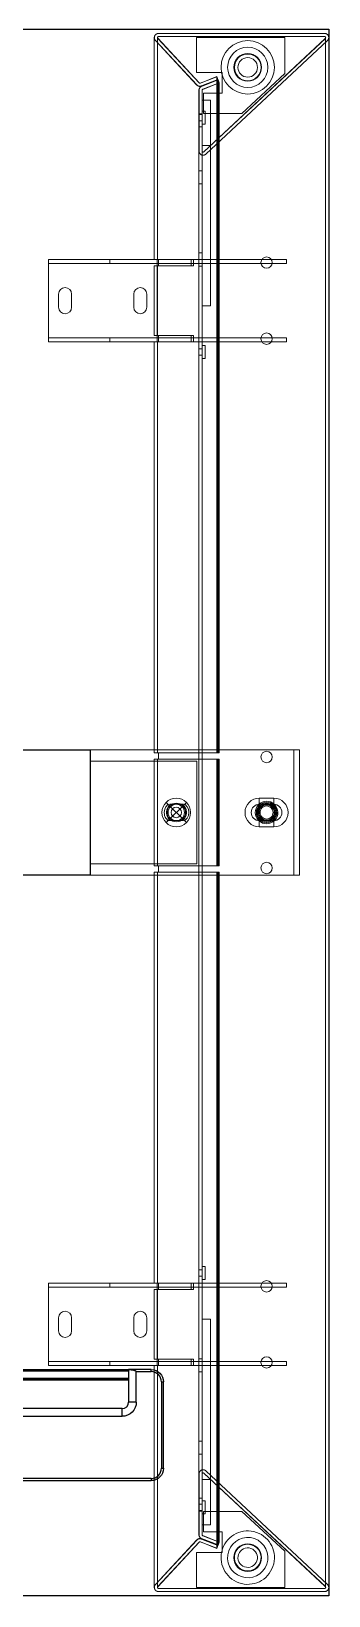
# Model space of a CAD drawing. Header units: inches. Extents: x 126 to 13186, y 9 to 361.
# Drawn here: x 5279.24 to 5284.95, y 86.95 to 116.91 of the extents above; entities that cross this region are included whole.
import ezdxf

# ---------------------------------------------------------------- set-up
doc = ezdxf.new("R2010")
doc.units = ezdxf.units.IN
doc.header["$MEASUREMENT"] = 0
doc.layers.add('ENFASIS NEW', color=7, linetype='Continuous')
doc.layers.add('PV-26D', color=7, linetype='Continuous')

# ---------------------------------------------------------------- blocks, each defined once
blk = doc.blocks.new('DD40123072AB')
for p, q in [((-0.915, -0.7687), (-0.915, -0.0067)), ((-0.915, -0.0067), (0.915, -0.0067)), ((0.915, -0.0067), (0.915, -0.7687)), ((0.915, -0.7687), (-0.915, -0.7687))]:
    blk.add_line(p, q)
at = {"layer": 'PV-26D'}
for p, q in [((-0.7385, -0.0627), (-0.8285, -0.0627)), ((-0.8285, -0.0637), (-0.8285, -0.0627)), ((-0.8285, -0.0637), (-0.7385, -0.0637)), ((-0.7385, -0.0637), (-0.7385, -0.0627)), ((0.7385, -0.0627), (0.8285, -0.0627)), ((0.7385, -0.0637), (0.7385, -0.0627)), ((0.8285, -0.0637), (0.7385, -0.0637)), ((0.8285, -0.0637), (0.8285, -0.0627)), ((-0.8345, -0.0687), (-0.8345, -0.1107)), ((-0.8335, -0.0687), (-0.8345, -0.0687)), ((-0.8335, -0.1107), (-0.8335, -0.0687)), ((-0.7335, -0.0687), (-0.7335, -0.1107)), ((-0.7335, -0.0687), (-0.7325, -0.0687)), ((-0.7325, -0.1107), (-0.7325, -0.0687)), ((0.7325, -0.1107), (0.7325, -0.0687)), ((0.7335, -0.0687), (0.7325, -0.0687)), ((0.7335, -0.0687), (0.7335, -0.1107)), ((0.8335, -0.1107), (0.8335, -0.0687)), ((0.8335, -0.0687), (0.8345, -0.0687)), ((0.8345, -0.0687), (0.8345, -0.1107)), ((-0.75268, -0.09397), (-0.81432, -0.09397)), ((-0.81432, -0.09397), (-0.81432, -0.0977)), ((-0.81432, -0.0977), (-0.75268, -0.0977)), ((-0.75268, -0.09397), (-0.75268, -0.0977)), ((0.75268, -0.09397), (0.81432, -0.09397)), ((0.75268, -0.09397), (0.75268, -0.0977)), ((0.81432, -0.0977), (0.75268, -0.0977)), ((0.81432, -0.09397), (0.81432, -0.0977)), ((-0.82123, -0.10088), (-0.82123, -0.1157)), ((-0.82123, -0.10088), (-0.8175, -0.10088)), ((-0.8175, -0.1167), (-0.8175, -0.10088)), ((-0.7495, -0.10088), (-0.7495, -0.1167)), ((-0.74577, -0.10088), (-0.7495, -0.10088)), ((-0.74577, -0.1157), (-0.74577, -0.10088)), ((0.74577, -0.1157), (0.74577, -0.10088)), ((0.74577, -0.10088), (0.7495, -0.10088)), ((0.7495, -0.10088), (0.7495, -0.1167)), ((0.8175, -0.1167), (0.8175, -0.10088)), ((0.82123, -0.10088), (0.8175, -0.10088)), ((0.82123, -0.10088), (0.82123, -0.1157)), ((-0.8335, -0.1107), (-0.8345, -0.1107)), ((-0.7495, -0.11165), (-0.8175, -0.11165)), ((-0.7495, -0.11194), (-0.8175, -0.11194)), ((-0.8175, -0.11244), (-0.7495, -0.11244)), ((-0.7335, -0.1107), (-0.7325, -0.1107)), ((0.7335, -0.1107), (0.7325, -0.1107)), ((0.7495, -0.11165), (0.8175, -0.11165)), ((0.7495, -0.11194), (0.8175, -0.11194)), ((0.8175, -0.11244), (0.7495, -0.11244)), ((0.8335, -0.1107), (0.8345, -0.1107)), ((-0.82123, -0.1157), (-0.8285, -0.1157)), ((-0.8285, -0.1157), (-0.8285, -0.1167)), ((-0.8285, -0.1167), (-0.8175, -0.1167)), ((-0.7495, -0.11607), (-0.8175, -0.11607)), ((-0.8175, -0.11656), (-0.7495, -0.11656)), ((-0.7495, -0.1167), (-0.8175, -0.1167)), ((-0.7495, -0.1167), (-0.7385, -0.1167)), ((-0.7385, -0.1157), (-0.74577, -0.1157)), ((-0.7385, -0.1157), (-0.7385, -0.1167)), ((0.7385, -0.1157), (0.74577, -0.1157)), ((0.7385, -0.1157), (0.7385, -0.1167)), ((0.7495, -0.1167), (0.7385, -0.1167)), ((0.7495, -0.11607), (0.8175, -0.11607)), ((0.8175, -0.11656), (0.7495, -0.11656)), ((0.7495, -0.1167), (0.8175, -0.1167)), ((0.8285, -0.1167), (0.8175, -0.1167)), ((0.82123, -0.1157), (0.8285, -0.1157)), ((0.8285, -0.1157), (0.8285, -0.1167))]:
    blk.add_line(p, q, dxfattribs=at)
at = {"layer": 'PV-26D', "extrusion": (0, 0, -1)}
for centre, radius, start, end in [((0.8285, -0.0687), 0.006, 0, 90), ((0.7385, -0.0687), 0.006, 90, 180), ((-0.7385, -0.0687), 0.006, 0, 90), ((-0.8285, -0.0687), 0.006, 90, 180), ((0.81432, -0.10088), 0.00691, 0, 90), ((0.75268, -0.10088), 0.00691, 90, 180), ((-0.75268, -0.10088), 0.00691, 0, 90), ((-0.81432, -0.10088), 0.00691, 90, 180), ((0.8285, -0.1107), 0.006, 270, 0), ((0.7385, -0.1107), 0.006, 180, 270), ((-0.7385, -0.1107), 0.006, 270, 0), ((-0.8285, -0.1107), 0.006, 180, 270)]:
    blk.add_arc(centre, radius, start, end, dxfattribs=at)
at = {"layer": 'PV-26D'}
for centre, radius, start, end in [((-0.8285, -0.0687), 0.005, 90, 180), ((-0.7385, -0.0687), 0.005, 0, 90), ((0.7385, -0.0687), 0.005, 90, 180), ((0.8285, -0.0687), 0.005, 0, 90), ((-0.81432, -0.10088), 0.00318, 90, 180), ((-0.75268, -0.10088), 0.00318, 0, 90), ((0.75268, -0.10088), 0.00318, 90, 180), ((0.81432, -0.10088), 0.00318, 0, 90), ((-0.8285, -0.1107), 0.005, 180, 270), ((-0.7385, -0.1107), 0.005, 270, 0), ((0.7385, -0.1107), 0.005, 180, 270), ((0.8285, -0.1107), 0.005, 270, 0)]:
    blk.add_arc(centre, radius, start, end, dxfattribs=at)
for points in [[(-0.8175, -0.1167), (-0.81969, -0.1167), (-0.82123, -0.11629), (-0.82123, -0.1157)], [(-0.74577, -0.1157), (-0.74577, -0.11629), (-0.74731, -0.1167), (-0.7495, -0.1167)], [(0.74577, -0.1157), (0.74577, -0.11629), (0.74731, -0.1167), (0.7495, -0.1167)], [(0.8175, -0.1167), (0.81969, -0.1167), (0.82123, -0.11629), (0.82123, -0.1157)]]:
    blk.add_rational_spline(points, [1, 0.804737854124, 0.804737854124, 1], degree=3, dxfattribs=at)
blk = doc.blocks.new('DD350130S')
at = {"color": 0, "linetype": 'Continuous', "lineweight": 0}
for p, q in [((0, -0.37697), (0, 0.37697)), ((0.00061, 0.37549), (0.05982, 0.32029)), ((0.00064, 0.37549), (0.05985, 0.32029)), ((0.00152, -0.37697), (0.00152, 0.37697)), ((0.00165, 0.3766), (0.06085, 0.3214)), ((0.00168, 0.3766), (0.06088, 0.3214)), ((0.002, 0.379), (0.08294, 0.379)), ((0.08294, 0.37748), (0.002, 0.37748)), ((0.08291, 0.379), (0.00203, 0.379)), ((0.08291, 0.37748), (0.00203, 0.37748)), ((0.06447, 0.37698), (0.02147, 0.37698)), ((0.02147, 0.37698), (0.02147, 0.35942)), ((0.06313, 0.35498), (0.08331, 0.37663)), ((0.06316, 0.3549), (0.08333, 0.37653)), ((0.06424, 0.35394), (0.08443, 0.37559)), ((0.06427, 0.35386), (0.08444, 0.37549)), ((0.06447, 0.36), (0.06447, 0.37698)), ((0.08348, 0.37691), (0.08348, 0.269)), ((0.085, 0.37691), (0.085, 0.269)), ((0.02147, 0.35942), (0.0423, 0.34)), ((0.052, 0.35), (0.052, 0.36)), ((0.052, 0.36), (0.06447, 0.36)), ((0.05399, 0.3566), (0.05455, 0.35801)), ((0.05403, 0.35653), (0.05459, 0.35794)), ((0.05455, 0.35801), (0.06257, 0.35485)), ((0.05459, 0.35794), (0.0626, 0.35477)), ((0.05459, 0.029), (0.05459, 0.35794)), ((0.05336, 0.355), (0.05392, 0.35641)), ((0.06138, 0.35184), (0.05336, 0.355)), ((0.0534, 0.35493), (0.05395, 0.35634)), ((0.06141, 0.35176), (0.0534, 0.35493)), ((0.0534, 0.029), (0.0534, 0.35493)), ((0.06194, 0.35325), (0.05392, 0.35641)), ((0.06197, 0.35317), (0.05395, 0.35634)), ((0.05395, 0.029), (0.05395, 0.35634)), ((0.05399, 0.3566), (0.06201, 0.35344)), ((0.05403, 0.35653), (0.06204, 0.35336)), ((0.05403, 0.029), (0.05403, 0.35653)), ((0.0617, 0.32177), (0.0617, 0.35137)), ((0.06173, 0.029), (0.06173, 0.35129)), ((0.06322, 0.32177), (0.06322, 0.35137)), ((0.06325, 0.029), (0.06325, 0.35129)), ((0.061, 0.35), (0.052, 0.35)), ((0.05755, 0.24647), (0.05755, 0.34647)), ((0.05755, 0.34647), (0.06173, 0.34647)), ((0.061, 0.34), (0.061, 0.35)), ((0.0423, 0.34), (0.061, 0.34)), ((0.06017, 0.33489), (0.06017, 0.34111)), ((0.06017, 0.34111), (0.0617, 0.34111)), ((0.06017, 0.33489), (0.0617, 0.33489)), ((0.06169, 0.33959), (0.06322, 0.33959)), ((0.06169, 0.33641), (0.06169, 0.33959)), ((0.06169, 0.33641), (0.06322, 0.33641)), ((0.0617, 0.33994), (0.06322, 0.33994)), ((0.0617, 0.33359), (0.06322, 0.33359)), ((0.05755, 0.32447), (0.06173, 0.32447)), ((0.06173, 0.31217), (0.06325, 0.31217)), ((0.06173, 0.30582), (0.06325, 0.30582)), ((0.02064, 0.2671), (0.02064, 0.269)), ((0.02064, 0.269), (0.02795, 0.269)), ((0.02064, 0.2671), (0.02753, 0.2671)), ((0.02753, 0.2671), (0.03303, 0.2671)), ((0.02795, 0.269), (0.03261, 0.269)), ((0.03261, 0.269), (0.0829, 0.269)), ((0.03303, 0.2671), (0.0829, 0.2671)), ((0.06173, 0.27218), (0.06325, 0.27218)), ((0.06598, 0.269), (0.06598, 0.266)), ((0.06709, 0.266), (0.06709, 0.269)), ((0.0829, 0.269), (0.08291, 0.269)), ((0.0829, 0.269), (0.0829, 0.266)), ((0.0829, 0.2671), (0.08364, 0.2671)), ((0.08364, 0.269), (0.08291, 0.269)), ((0.08364, 0.269), (0.08364, 0.26647)), ((0.08364, 0.269), (0.13664, 0.269)), ((0.08364, 0.2671), (0.13664, 0.2671)), ((0.08364, 0.23153), (0.08364, 0.26647)), ((0.10664, 0.2671), (0.10664, 0.269)), ((0.13664, 0.26647), (0.13664, 0.269)), ((0.13664, 0.23153), (0.13664, 0.26647)), ((0.06173, 0.26582), (0.06325, 0.26582)), ((0.06598, 0.266), (0.0829, 0.266)), ((0.0829, 0.266), (0.08291, 0.266)), ((0.08291, 0.266), (0.08364, 0.266)), ((0.08348, 0.266), (0.08348, 0.232)), ((0.08364, 0.266), (0.085, 0.266)), ((0.085, 0.266), (0.085, 0.232)), ((0.08864, 0.25218), (0.08864, 0.24582)), ((0.09499, 0.24582), (0.09499, 0.25218)), ((0.12529, 0.25218), (0.12529, 0.24582)), ((0.13164, 0.24582), (0.13164, 0.25218)), ((0.05755, 0.24647), (0.06173, 0.24647)), ((0.02064, 0.229), (0.02064, 0.2309)), ((0.02753, 0.2309), (0.02064, 0.2309)), ((0.02795, 0.229), (0.02064, 0.229)), ((0.03303, 0.2309), (0.02753, 0.2309)), ((0.03261, 0.229), (0.02795, 0.229)), ((0.0829, 0.229), (0.03261, 0.229)), ((0.0829, 0.2309), (0.03303, 0.2309)), ((0.0829, 0.232), (0.06598, 0.232)), ((0.06598, 0.232), (0.06598, 0.229)), ((0.06709, 0.229), (0.06709, 0.232)), ((0.0829, 0.232), (0.08291, 0.232)), ((0.0829, 0.232), (0.0829, 0.229)), ((0.08364, 0.2309), (0.0829, 0.2309)), ((0.0829, 0.229), (0.08291, 0.229)), ((0.08364, 0.232), (0.08291, 0.232)), ((0.08291, 0.229), (0.08364, 0.229)), ((0.08348, 0.229), (0.08348, 0.029)), ((0.085, 0.232), (0.08364, 0.232)), ((0.08364, 0.23153), (0.08364, 0.229)), ((0.08364, 0.2309), (0.13664, 0.2309)), ((0.08364, 0.229), (0.13664, 0.229)), ((0.085, 0.229), (0.085, 0.029)), ((0.10664, 0.2309), (0.10664, 0.229)), ((0.13664, 0.229), (0.13664, 0.23153)), ((0.0602, 0.22711), (0.06173, 0.22711)), ((0.0602, 0.22711), (0.0602, 0.22089)), ((0.0602, 0.22089), (0.06173, 0.22089)), ((0.06172, 0.22559), (0.06172, 0.22241)), ((0.06172, 0.22559), (0.06325, 0.22559)), ((0.06172, 0.22241), (0.06325, 0.22241)), ((0.0534, 0.029), (0.05395, 0.029)), ((0.0534, -0.026), (0.0534, 0.026)), ((0.0534, 0.026), (0.05395, 0.026)), ((0.05395, 0.029), (0.05403, 0.029)), ((0.05395, 0.026), (0.05403, 0.026)), ((0.05395, -0.026), (0.05395, 0.026)), ((0.05459, 0.029), (0.05403, 0.029)), ((0.05403, -0.026), (0.05403, 0.026)), ((0.05459, 0.026), (0.05403, 0.026)), ((0.0626, 0.029), (0.05459, 0.029)), ((0.05459, 0.026), (0.0626, 0.026)), ((0.05459, -0.026), (0.05459, 0.026)), ((0.06173, 0.029), (0.06173, 0.026)), ((0.06173, -0.026), (0.06173, 0.026)), ((0.0626, 0.029), (0.06316, 0.029)), ((0.06316, 0.026), (0.0626, 0.026)), ((0.0829, 0.029), (0.06316, 0.029)), ((0.06316, 0.026), (0.0829, 0.026)), ((0.06325, 0.026), (0.06325, 0.029)), ((0.06325, -0.026), (0.06325, 0.026)), ((0.08291, 0.029), (0.0829, 0.029)), ((0.0829, 0.029), (0.0829, 0.026)), ((0.0829, 0.026), (0.08291, 0.026)), ((0.085, 0.029), (0.08291, 0.029)), ((0.08291, 0.026), (0.085, 0.026)), ((0.08348, 0.026), (0.08348, -0.026)), ((0.085, 0.026), (0.085, -0.026)), ((0.07215, 0.00396), (0.07085, 0.00396)), ((0.07635, 0.00396), (0.07215, 0.00396)), ((0.07635, 0.00396), (0.07746, 0.00396)), ((0.07085, -0.00397), (0.07215, -0.00397)), ((0.07215, -0.00397), (0.07635, -0.00397)), ((0.07635, -0.00397), (0.07746, -0.00397)), ((0.0534, -0.026), (0.05395, -0.026)), ((0.0534, -0.35493), (0.0534, -0.029)), ((0.0534, -0.029), (0.05395, -0.029)), ((0.05395, -0.026), (0.05403, -0.026)), ((0.05395, -0.029), (0.05403, -0.029)), ((0.05395, -0.35634), (0.05395, -0.029)), ((0.05459, -0.026), (0.05403, -0.026)), ((0.05403, -0.35653), (0.05403, -0.029)), ((0.05459, -0.029), (0.05403, -0.029)), ((0.0626, -0.026), (0.05459, -0.026)), ((0.05459, -0.029), (0.0626, -0.029)), ((0.05459, -0.35794), (0.05459, -0.029)), ((0.06173, -0.026), (0.06173, -0.029)), ((0.06173, -0.35129), (0.06173, -0.029)), ((0.0626, -0.026), (0.06316, -0.026)), ((0.06316, -0.029), (0.0626, -0.029)), ((0.0829, -0.026), (0.06316, -0.026)), ((0.06316, -0.029), (0.0829, -0.029)), ((0.06325, -0.029), (0.06325, -0.026)), ((0.06325, -0.35129), (0.06325, -0.029)), ((0.08291, -0.026), (0.0829, -0.026)), ((0.0829, -0.026), (0.0829, -0.029)), ((0.0829, -0.029), (0.08291, -0.029)), ((0.085, -0.026), (0.08291, -0.026)), ((0.08291, -0.029), (0.085, -0.029)), ((0.08348, -0.029), (0.08348, -0.229)), ((0.085, -0.029), (0.085, -0.229)), ((0.0602, -0.22711), (0.0602, -0.22089)), ((0.0602, -0.22089), (0.06173, -0.22089)), ((0.0602, -0.22711), (0.06173, -0.22711)), ((0.06172, -0.22241), (0.06325, -0.22241)), ((0.06172, -0.22559), (0.06172, -0.22241)), ((0.06172, -0.22559), (0.06325, -0.22559)), ((0.02064, -0.2309), (0.02064, -0.229)), ((0.02064, -0.229), (0.02795, -0.229)), ((0.02064, -0.2309), (0.02753, -0.2309)), ((0.02753, -0.2309), (0.03303, -0.2309)), ((0.02795, -0.229), (0.03261, -0.229)), ((0.03261, -0.229), (0.0829, -0.229)), ((0.03303, -0.2309), (0.0829, -0.2309)), ((0.06598, -0.229), (0.06598, -0.232)), ((0.06598, -0.232), (0.0829, -0.232)), ((0.06709, -0.232), (0.06709, -0.229)), ((0.08291, -0.229), (0.0829, -0.229)), ((0.0829, -0.229), (0.0829, -0.232)), ((0.0829, -0.2309), (0.08364, -0.2309)), ((0.0829, -0.232), (0.08291, -0.232)), ((0.08364, -0.229), (0.08291, -0.229)), ((0.08291, -0.232), (0.08364, -0.232)), ((0.08348, -0.232), (0.08348, -0.266)), ((0.08364, -0.229), (0.08364, -0.23153)), ((0.08364, -0.229), (0.13664, -0.229)), ((0.08364, -0.2309), (0.13664, -0.2309)), ((0.08364, -0.26647), (0.08364, -0.23153)), ((0.08364, -0.232), (0.085, -0.232)), ((0.085, -0.232), (0.085, -0.266)), ((0.10664, -0.2309), (0.10664, -0.229)), ((0.13664, -0.23153), (0.13664, -0.229)), ((0.13664, -0.26647), (0.13664, -0.23153)), ((0.05755, -0.2465), (0.05755, -0.3465)), ((0.06173, -0.2465), (0.05755, -0.2465)), ((0.08864, -0.24582), (0.08864, -0.25217)), ((0.09499, -0.25217), (0.09499, -0.24582)), ((0.12529, -0.24582), (0.12529, -0.25217)), ((0.13164, -0.25217), (0.13164, -0.24582)), ((0.06173, -0.26582), (0.06325, -0.26582)), ((0.0829, -0.266), (0.06598, -0.266)), ((0.06598, -0.266), (0.06598, -0.269)), ((0.06709, -0.269), (0.06709, -0.266)), ((0.08291, -0.266), (0.0829, -0.266)), ((0.0829, -0.266), (0.0829, -0.269)), ((0.08364, -0.266), (0.08291, -0.266)), ((0.085, -0.266), (0.08364, -0.266)), ((0.02064, -0.269), (0.02064, -0.2671)), ((0.02753, -0.2671), (0.02064, -0.2671)), ((0.02795, -0.269), (0.02064, -0.269)), ((0.03303, -0.2671), (0.02753, -0.2671)), ((0.03261, -0.269), (0.02795, -0.269)), ((0.0829, -0.269), (0.03261, -0.269)), ((0.0829, -0.2671), (0.03303, -0.2671)), ((0.06173, -0.27218), (0.06325, -0.27218)), ((0.08364, -0.2671), (0.0829, -0.2671)), ((0.0829, -0.269), (0.08291, -0.269)), ((0.08291, -0.269), (0.08364, -0.269)), ((0.08348, -0.269), (0.08348, -0.37691)), ((0.08364, -0.26647), (0.08364, -0.269)), ((0.08364, -0.2671), (0.13664, -0.2671)), ((0.08364, -0.269), (0.13664, -0.269)), ((0.085, -0.269), (0.085, -0.37691)), ((0.10664, -0.2671), (0.10664, -0.269)), ((0.13664, -0.269), (0.13664, -0.26647)), ((0.06173, -0.30582), (0.06325, -0.30582)), ((0.06173, -0.31218), (0.06325, -0.31218)), ((0.00061, -0.37549), (0.05982, -0.32029)), ((0.05985, -0.32029), (0.00064, -0.37549)), ((0.00165, -0.3766), (0.06085, -0.3214)), ((0.06088, -0.3214), (0.00168, -0.3766)), ((0.06173, -0.3245), (0.05755, -0.3245)), ((0.0617, -0.32177), (0.0617, -0.35137)), ((0.06322, -0.32177), (0.06322, -0.35137)), ((0.0617, -0.33359), (0.06322, -0.33359)), ((0.02147, -0.35942), (0.0423, -0.34)), ((0.0423, -0.34), (0.061, -0.34)), ((0.06017, -0.33489), (0.0617, -0.33489)), ((0.06017, -0.34111), (0.06017, -0.33489)), ((0.06017, -0.34111), (0.0617, -0.34111)), ((0.061, -0.34), (0.061, -0.35)), ((0.06169, -0.33959), (0.06169, -0.33641)), ((0.06169, -0.33641), (0.06322, -0.33641)), ((0.06169, -0.33959), (0.06322, -0.33959)), ((0.0617, -0.33994), (0.06322, -0.33994)), ((0.061, -0.35), (0.052, -0.35)), ((0.052, -0.35), (0.052, -0.36)), ((0.06173, -0.3465), (0.05755, -0.3465)), ((0.06138, -0.35184), (0.05336, -0.355)), ((0.05336, -0.355), (0.05392, -0.35641)), ((0.0534, -0.35493), (0.06141, -0.35176)), ((0.05395, -0.35634), (0.0534, -0.35493)), ((0.06194, -0.35325), (0.05392, -0.35641)), ((0.05395, -0.35634), (0.06197, -0.35317)), ((0.05399, -0.3566), (0.06201, -0.35344)), ((0.05399, -0.3566), (0.05455, -0.35801)), ((0.06204, -0.35336), (0.05403, -0.35653)), ((0.05459, -0.35794), (0.05403, -0.35653)), ((0.05455, -0.35801), (0.06257, -0.35485)), ((0.0626, -0.35477), (0.05459, -0.35794)), ((0.06313, -0.35498), (0.08331, -0.37663)), ((0.08333, -0.37653), (0.06316, -0.3549)), ((0.06424, -0.35394), (0.08443, -0.37559)), ((0.08444, -0.37549), (0.06427, -0.35386)), ((0.02147, -0.37698), (0.02147, -0.35942)), ((0.052, -0.36), (0.06447, -0.36)), ((0.06447, -0.36), (0.06447, -0.37698)), ((0.08294, -0.37748), (0.002, -0.37748)), ((0.08294, -0.379), (0.002, -0.379)), ((0.00203, -0.37748), (0.08291, -0.37748)), ((0.08291, -0.379), (0.00203, -0.379)), ((0.06447, -0.37698), (0.02147, -0.37698))]:
    blk.add_line(p, q, dxfattribs=at)
at = {"color": 1}
for p, q in [((0.06935, -0.00493), (0.07921, 0.00493)), ((0.07921, -0.00493), (0.06935, 0.00493))]:
    blk.add_line(p, q, dxfattribs=at)
at = {"color": 0, "linetype": 'Continuous', "lineweight": 0}
for centre, radius, start, end in [((0.03947, 0.36248), 0.013, 70.80254, 250.80254), ((0.03947, 0.36248), 0.013, 250.80254, 70.80254), ((0.03947, 0.36248), 0.0098, 70.80254, 250.80254), ((0.03947, 0.36248), 0.00675, 0, 180), ((0.03947, 0.36248), 0.0065, 70.80254, 250.80254), ((0.03947, 0.36248), 0.00476, 70.80254, 250.80254), ((0.03947, 0.36248), 0.0098, 250.80254, 70.80254), ((0.03947, 0.36248), 0.0065, 250.80254, 70.80254), ((0.03947, 0.36248), 0.00476, 250.80254, 70.80254), ((0.03947, 0.36248), 0.00675, 180, 0), ((0.03028, 0.2675), 0.00277, 0, 180), ((0.03028, 0.2675), 0.00277, 180, 0), ((0.09182, 0.25218), 0.00317, 0, 180), ((0.12847, 0.25218), 0.00318, 0, 180), ((0.09182, 0.24582), 0.00317, 180, 0), ((0.12847, 0.24582), 0.00318, 180, 0), ((0.03028, 0.2305), 0.00277, 0, 180), ((0.03028, 0.2305), 0.00277, 180, 0), ((0.03028, 0.027), 0.00278, 0, 180), ((0.03028, 0.027), 0.00278, 180, 0), ((0.03028, 0), 0.0055, 146.84238, 326.84238), ((0.03028, 0), 0.005, 146.84238, 326.84238), ((0.03028, 0), 0.0055, 326.84238, 146.84238), ((0.03028, 0), 0.0045, 0, 180), ((0.03028, 0), 0.0045, 146.84238, 326.84238), ((0.03028, 0), 0.005, 326.84238, 146.84238), ((0.03028, 0), 0.004, 146.84238, 326.84238), ((0.03028, 0), 0.0045, 326.84238, 146.84238), ((0.03028, 0), 0.0037, 146.84238, 326.84238), ((0.03028, 0), 0.004, 326.84238, 146.84238), ((0.03028, 0), 0.00317, 146.84238, 326.84238), ((0.03028, 0), 0.0037, 326.84238, 146.84238), ((0.03028, 0), 0.00317, 326.84238, 146.84238), ((0.07428, 0), 0.0045, 0, 180), ((0.03028, 0), 0.0045, 180, 0), ((0.07428, 0), 0.0045, 180, 0), ((0.03028, -0.027), 0.00278, 0, 180), ((0.03028, -0.027), 0.00278, 180, 0), ((0.03028, -0.2305), 0.00278, 0, 180), ((0.03028, -0.2305), 0.00278, 180, 0), ((0.09182, -0.24582), 0.00317, 0, 180), ((0.12847, -0.24582), 0.00318, 0, 180), ((0.09182, -0.25217), 0.00317, 180, 0), ((0.12847, -0.25217), 0.00318, 180, 0), ((0.03028, -0.2675), 0.00277, 0, 180), ((0.03028, -0.2675), 0.00277, 180, 0), ((0.03947, -0.36248), 0.013, 0, 180), ((0.03947, -0.36248), 0.0098, 0, 180), ((0.03947, -0.36248), 0.00675, 0, 180), ((0.03947, -0.36248), 0.0065, 0, 180), ((0.03947, -0.36248), 0.013, 180, 0), ((0.03947, -0.36248), 0.0098, 180, 0), ((0.03947, -0.36248), 0.00675, 180, 0), ((0.03947, -0.36248), 0.0065, 180, 0), ((0.03947, -0.36248), 0.00476, 0, 180), ((0.03947, -0.36248), 0.00476, 180, 0)]:
    blk.add_arc(centre, radius, start, end, dxfattribs=at)
for centre, start_param, end_param in [((0.07085, 0), 3.141593, 6.283185), ((0.07196, 0), 3.141593, 6.283185), ((0.07635, 0), 3.119622, 3.141593), ((0.07635, 0), 1.570796, 3.119622), ((0.07746, 0), 1.570796, 3.141593), ((0.07635, 0), 0, 0.021971), ((0.07635, 0), 0.021971, 1.570796), ((0.07746, 0), 0, 1.570796)]:
    blk.add_ellipse(centre, major_axis=(0, -0.00396), ratio=0.681998, start_param=start_param, end_param=end_param, dxfattribs=at)
for points, weights in [([(0.002, 0.379), (0.00081, 0.379), (-0.00003, 0.37816), (-0.00003, 0.37697)], [1, 0.804737854124, 0.804737854124, 1]), ([(-0.00003, 0.37697), (-0.00003, 0.37686), (-0.00002, 0.37674), (0, 0.37663)], [1, 0.988288867323, 0.979058155761, 0.972307865317]), ([(0.00203, 0.379), (0.00084, 0.379), (0, 0.37816), (0, 0.37697)], [1, 0.804737854124, 0.804737854124, 1]), ([(0, 0.37697), (0, 0.3764), (0.00023, 0.37588), (0.00064, 0.37549)], [1, 0.944706716257, 0.944706716257, 1]), ([(0, 0.37663), (0.00008, 0.37619), (0.00029, 0.37579), (0.00061, 0.37549)], [0.972307865317, 0.947187137373, 0.956417848934, 1]), ([(0.002, 0.37748), (0.0017, 0.37748), (0.00149, 0.37727), (0.00149, 0.37697)], [1, 0.804737854124, 0.804737854124, 1]), ([(0.00149, 0.37697), (0.00149, 0.37683), (0.00155, 0.3767), (0.00165, 0.3766)], [1, 0.944706716257, 0.944706716257, 1]), ([(0.00203, 0.37748), (0.00173, 0.37748), (0.00152, 0.37727), (0.00152, 0.37697)], [1, 0.804737854124, 0.804737854124, 1]), ([(0.00152, 0.37697), (0.00152, 0.37683), (0.00158, 0.3767), (0.00168, 0.3766)], [1, 0.944706716257, 0.944706716257, 1]), ([(0.08294, 0.379), (0.08293, 0.379), (0.08292, 0.379), (0.08291, 0.379)], [0.99417228897, 0.996095139241, 0.998037709584, 1]), ([(0.08348, 0.37691), (0.08348, 0.37725), (0.08325, 0.37748), (0.08291, 0.37748)], [1, 0.804737854124, 0.804737854124, 1]), ([(0.08457, 0.37818), (0.08416, 0.37874), (0.08356, 0.379), (0.08294, 0.379)], [0.708386720175, 0.737079172893, 0.834283599501, 1]), ([(0.08331, 0.37663), (0.08367, 0.37701), (0.08346, 0.37748), (0.08294, 0.37748)], [1, 0.59916604595, 0.59916604595, 1]), ([(0.08333, 0.37653), (0.08343, 0.37663), (0.08348, 0.37677), (0.08348, 0.37691)], [1, 0.953611711988, 0.953611711988, 1]), ([(0.08443, 0.37559), (0.08507, 0.37629), (0.08522, 0.3773), (0.08457, 0.37818)], [1, 0.764882446449, 0.667678019841, 0.708386720175]), ([(0.08444, 0.37549), (0.0848, 0.37588), (0.085, 0.37638), (0.085, 0.37691)], [1, 0.953611711988, 0.953611711988, 1]), ([(0.085, 0.37691), (0.085, 0.37736), (0.08486, 0.3778), (0.08457, 0.37818)], [1, 0.918269742137, 0.870749059409, 0.857437951816]), ([(0.0617, 0.35137), (0.0617, 0.35158), (0.06158, 0.35176), (0.06138, 0.35184)], [1, 0.884393166085, 0.884393166085, 1]), ([(0.06173, 0.35129), (0.06173, 0.3515), (0.06161, 0.35168), (0.06141, 0.35176)], [1, 0.884611873459, 0.884611873459, 1]), ([(0.06322, 0.35137), (0.06322, 0.35223), (0.06274, 0.35294), (0.06194, 0.35325)], [1, 0.884393166085, 0.884393166085, 1]), ([(0.06325, 0.35129), (0.06325, 0.35215), (0.06277, 0.35286), (0.06197, 0.35317)], [1, 0.884611873459, 0.884611873459, 1]), ([(0.06201, 0.35344), (0.06281, 0.35312), (0.06365, 0.35331), (0.06424, 0.35394)], [1, 0.884393166085, 0.884393166085, 1]), ([(0.06204, 0.35336), (0.06284, 0.35304), (0.06368, 0.35323), (0.06427, 0.35386)], [1, 0.884174271313, 0.884174271313, 1]), ([(0.06257, 0.35485), (0.06277, 0.35478), (0.06298, 0.35482), (0.06313, 0.35498)], [1, 0.884393166085, 0.884393166085, 1]), ([(0.0626, 0.35477), (0.0628, 0.35469), (0.06301, 0.35474), (0.06316, 0.3549)], [1, 0.884174271313, 0.884174271313, 1]), ([(0.05982, 0.32029), (0.06133, 0.31888), (0.06322, 0.3197), (0.06322, 0.32177)], [1, 0.59916604595, 0.59916604595, 1]), ([(0.05985, 0.32029), (0.06136, 0.31888), (0.06325, 0.3197), (0.06325, 0.32177)], [1, 0.59916604595, 0.59916604595, 1]), ([(0.06085, 0.3214), (0.06123, 0.32104), (0.0617, 0.32125), (0.0617, 0.32177)], [1, 0.59916604595, 0.59916604595, 1]), ([(0.06088, 0.3214), (0.06126, 0.32104), (0.06173, 0.32125), (0.06173, 0.32177)], [1, 0.59916604595, 0.59916604595, 1]), ([(0.05982, -0.32029), (0.06133, -0.31888), (0.06322, -0.3197), (0.06322, -0.32177)], [1, 0.59916604595, 0.59916604595, 1]), ([(0.06325, -0.32177), (0.06325, -0.3197), (0.06136, -0.31888), (0.05985, -0.32029)], [1, 0.59916604595, 0.59916604595, 1]), ([(0.06085, -0.3214), (0.06123, -0.32104), (0.0617, -0.32125), (0.0617, -0.32177)], [1, 0.59916604595, 0.59916604595, 1]), ([(0.06173, -0.32177), (0.06173, -0.32125), (0.06126, -0.32104), (0.06088, -0.3214)], [1, 0.59916604595, 0.59916604595, 1]), ([(0.0617, -0.35137), (0.0617, -0.35158), (0.06158, -0.35176), (0.06138, -0.35184)], [1, 0.884393166085, 0.884393166085, 1]), ([(0.06141, -0.35176), (0.06161, -0.35168), (0.06173, -0.3515), (0.06173, -0.35129)], [1, 0.884611873459, 0.884611873459, 1]), ([(0.06322, -0.35137), (0.06322, -0.35223), (0.06274, -0.35294), (0.06194, -0.35325)], [1, 0.884393166085, 0.884393166085, 1]), ([(0.06197, -0.35317), (0.06277, -0.35286), (0.06325, -0.35215), (0.06325, -0.35129)], [1, 0.884611873459, 0.884611873459, 1]), ([(0.06201, -0.35344), (0.06281, -0.35312), (0.06365, -0.35331), (0.06424, -0.35394)], [1, 0.884393166085, 0.884393166085, 1]), ([(0.06427, -0.35386), (0.06368, -0.35323), (0.06284, -0.35304), (0.06204, -0.35336)], [1, 0.884174271313, 0.884174271313, 1]), ([(0.06257, -0.35485), (0.06277, -0.35478), (0.06298, -0.35482), (0.06313, -0.35498)], [1, 0.884393166085, 0.884393166085, 1]), ([(0.06316, -0.3549), (0.06301, -0.35474), (0.0628, -0.35469), (0.0626, -0.35477)], [1, 0.884174271313, 0.884174271313, 1]), ([(-0.00003, -0.37697), (-0.00003, -0.37686), (-0.00002, -0.37674), (0, -0.37663)], [1, 0.988288867323, 0.979058155762, 0.972307865317]), ([(0.002, -0.379), (0.00081, -0.379), (-0.00003, -0.37816), (-0.00003, -0.37697)], [1, 0.804737854124, 0.804737854124, 1]), ([(0.00064, -0.37549), (0.00023, -0.37588), (0, -0.3764), (0, -0.37697)], [1, 0.944706716257, 0.944706716257, 1]), ([(0, -0.37663), (0.00008, -0.37619), (0.00029, -0.37579), (0.00061, -0.37549)], [0.972307865317, 0.947187137373, 0.956417848934, 1]), ([(0, -0.37697), (0, -0.37816), (0.00084, -0.379), (0.00203, -0.379)], [1, 0.804737854124, 0.804737854124, 1]), ([(0.00149, -0.37697), (0.00149, -0.37683), (0.00155, -0.3767), (0.00165, -0.3766)], [1, 0.944706716257, 0.944706716257, 1]), ([(0.002, -0.37748), (0.0017, -0.37748), (0.00149, -0.37727), (0.00149, -0.37697)], [1, 0.804737854124, 0.804737854124, 1]), ([(0.00168, -0.3766), (0.00158, -0.3767), (0.00152, -0.37683), (0.00152, -0.37697)], [1, 0.944706716257, 0.944706716257, 1]), ([(0.00152, -0.37697), (0.00152, -0.37727), (0.00173, -0.37748), (0.00203, -0.37748)], [1, 0.804737854124, 0.804737854124, 1]), ([(0.08291, -0.379), (0.08414, -0.379), (0.085, -0.37814), (0.085, -0.37691)], [1, 0.804737854124, 0.804737854124, 1]), ([(0.08291, -0.37748), (0.08325, -0.37748), (0.08348, -0.37725), (0.08348, -0.37691)], [1, 0.804737854124, 0.804737854124, 1]), ([(0.08331, -0.37663), (0.08367, -0.37701), (0.08346, -0.37748), (0.08294, -0.37748)], [1, 0.59916604595, 0.59916604595, 1]), ([(0.08457, -0.37818), (0.08416, -0.37874), (0.08356, -0.379), (0.08294, -0.379)], [0.708386720227, 0.737079173009, 0.8342835996, 1]), ([(0.08348, -0.37691), (0.08348, -0.37677), (0.08343, -0.37663), (0.08333, -0.37653)], [1, 0.953611711988, 0.953611711988, 1]), ([(0.08443, -0.37559), (0.08507, -0.37629), (0.08522, -0.3773), (0.08457, -0.37818)], [1, 0.76488244635, 0.667678019759, 0.708386720227]), ([(0.085, -0.37691), (0.085, -0.37638), (0.0848, -0.37588), (0.08444, -0.37549)], [1, 0.953611711988, 0.953611711988, 1])]:
    blk.add_rational_spline(points, weights, degree=3, dxfattribs=at)
blk.add_point((0.07428, 0))
blk = doc.blocks.new('DD305172S')
at = {"color": 0, "linetype": 'Continuous', "lineweight": 0}
for p, q in [((-0.06, 0.0305), (-0.05729, 0.0305)), ((-0.06, -0.0305), (-0.06, 0.0305)), ((-0.05729, 0.0305), (0.03801, 0.0305)), ((-0.05729, 0.0305), (-0.05729, -0.0305)), ((0.03801, 0.0305), (0.042, 0.0305)), ((0.042, 0.01121), (0.042, 0.0305)), ((1.49, 0.03079), (1.49, 0.032)), ((1.49355, 0.032), (1.49, 0.032)), ((1.49, 0.01121), (1.49, 0.03079)), ((1.49266, -0.032), (1.49266, 0.032)), ((1.525, 0.032), (1.49355, 0.032)), ((0.03801, 0.025), (-0.01, 0.025)), ((-0.01, -0.025), (-0.01, 0.025)), ((0.03934, 0.025), (0.03801, 0.025)), ((0.042, 0.025), (0.03934, 0.025)), ((1.52044, 0.02597), (1.51568, 0.02597)), ((1.51568, 0.01803), (1.52044, 0.01803)), ((1.535, -0.022), (1.535, 0.022)), ((0.042, 0.0096), (0.042, 0.01121)), ((0.042, -0.0096), (0.042, 0.0096)), ((1.49, 0.0096), (1.49, 0.01121)), ((1.49, -0.0096), (1.49, 0.0096)), ((-0.04753, 0.00697), (-0.04047, 0.00697)), ((-0.04753, 0.00397), (-0.04753, 0.00697)), ((-0.04047, 0.00397), (-0.04753, 0.00397)), ((-0.04047, 0.00697), (-0.04047, 0.00397)), ((-0.04753, -0.00397), (-0.04753, -0.00697)), ((-0.04753, -0.00397), (-0.04047, -0.00397)), ((-0.04047, -0.00697), (-0.04753, -0.00697)), ((-0.04047, -0.00697), (-0.04047, -0.00397)), ((0.042, -0.01121), (0.042, -0.0096)), ((0.042, -0.0305), (0.042, -0.01121)), ((1.49, -0.01121), (1.49, -0.0096)), ((1.49, -0.03079), (1.49, -0.01121)), ((1.52044, -0.01803), (1.51568, -0.01803)), ((-0.01, -0.025), (0.03801, -0.025)), ((0.03801, -0.025), (0.03934, -0.025)), ((0.03934, -0.025), (0.042, -0.025)), ((1.51568, -0.02597), (1.52044, -0.02597)), ((-0.05729, -0.0305), (-0.06, -0.0305)), ((-0.05729, -0.0305), (0.03801, -0.0305)), ((0.03801, -0.0305), (0.042, -0.0305)), ((1.49, -0.032), (1.49, -0.03079)), ((1.49355, -0.032), (1.49, -0.032)), ((1.525, -0.032), (1.49355, -0.032))]:
    blk.add_line(p, q, dxfattribs=at)
at = {"color": 1}
for p, q in [((1.51313, 0.01707), (1.52299, 0.02693)), ((1.52299, 0.01707), (1.51313, 0.02693)), ((-0.00493, -0.00493), (0.00493, 0.00493)), ((0.00493, -0.00493), (-0.00493, 0.00493)), ((1.51313, -0.02693), (1.52299, -0.01707)), ((1.52299, -0.02693), (1.51313, -0.01707))]:
    blk.add_line(p, q, dxfattribs=at)
blk.add_lwpolyline([(1.49, -0.0305), (0.042, -0.0305), (0.042, 0.0305), (1.49, 0.0305)], close=True)
at = {"color": 0, "linetype": 'Continuous', "lineweight": 0}
for centre, radius, start, end in [((1.525, 0.022), 0.01, 0, 90), ((1.51568, 0.022), 0.00397, 90, 270), ((1.51806, 0.022), 0.00255, 90, 270), ((1.51806, 0.022), 0.00255, 270, 90), ((1.52044, 0.022), 0.00397, 270, 90), ((-0.04753, 0), 0.00697, 90, 270), ((-0.04753, 0), 0.00397, 90, 270), ((-0.04047, 0), 0.00697, 270, 90), ((-0.04047, 0), 0.00397, 270, 90), ((0, 0), 0.00697, 90, 270), ((0, 0), 0.00397, 90, 270), ((0, 0), 0.00255, 90, 270), ((0, 0), 0.00697, 270, 90), ((0, 0), 0.00397, 270, 90), ((0, 0), 0.00255, 270, 90), ((1.51568, -0.022), 0.00397, 90, 270), ((1.51806, -0.022), 0.00255, 90, 270), ((1.51806, -0.022), 0.00255, 270, 90), ((1.52044, -0.022), 0.00397, 270, 90), ((1.525, -0.022), 0.01, 270, 0)]:
    blk.add_arc(centre, radius, start, end, dxfattribs=at)
for p in [(1.51806, 0.022), (0, 0), (1.51806, -0.022)]:
    blk.add_point(p)

msp = doc.modelspace()

# ---------------------------------------------------------------- block references
at = {"layer": 'ENFASIS NEW', "xscale": 39.3700787401575, "yscale": 39.3700787401575, "zscale": 39.3700787401575, "rotation": 180}
for name, p in [('DD40123072AB', (5248.924, 86.685)), ('DD350130S', (5284.948, 101.949)), ('DD305172S', (5282.023, 101.949))]:
    msp.add_blockref(name, p, dxfattribs=at)

doc.saveas('drawing.dxf')
